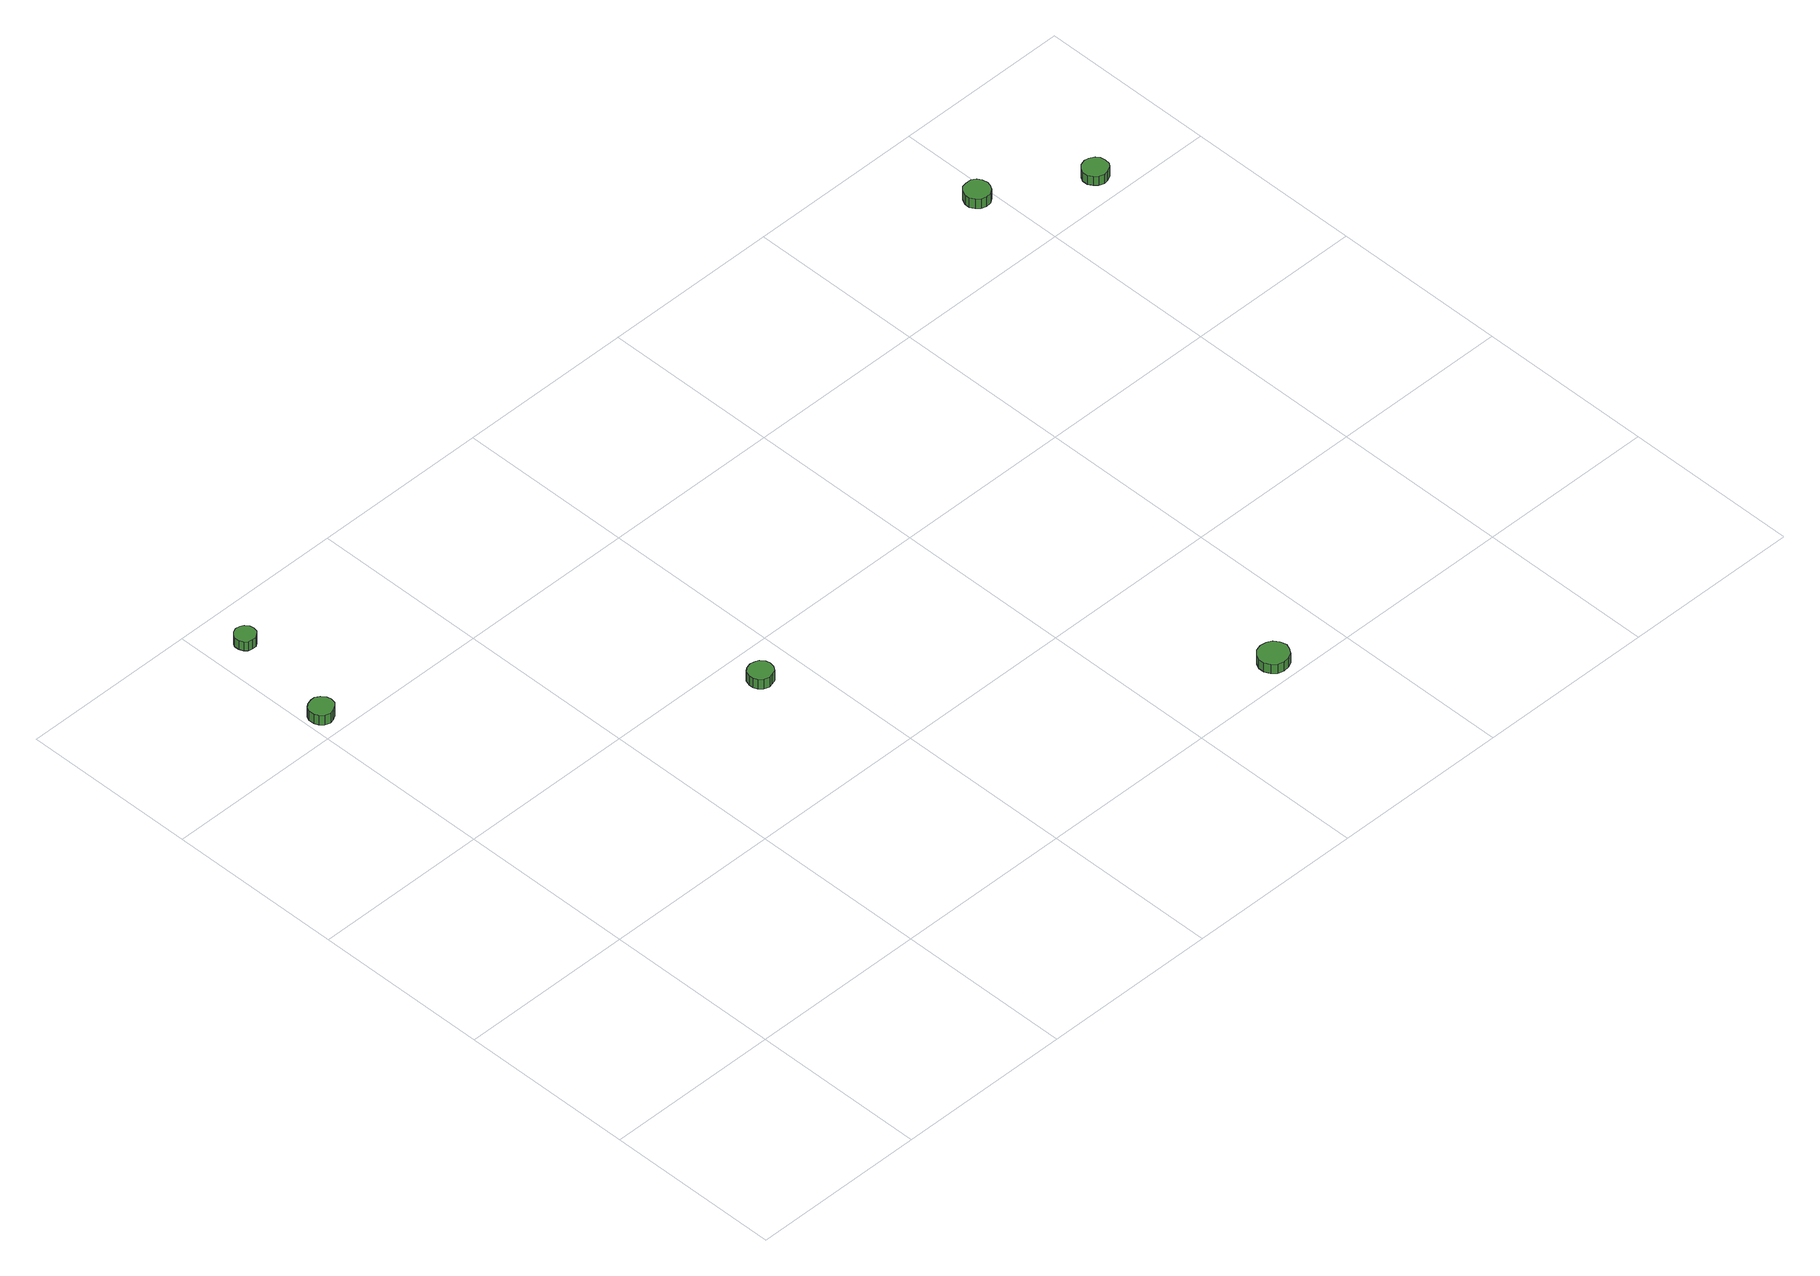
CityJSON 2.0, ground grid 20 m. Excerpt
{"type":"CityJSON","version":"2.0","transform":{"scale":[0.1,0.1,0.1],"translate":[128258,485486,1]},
"CityObjects":{
"tree1":{"type":"SolitaryVegetationObject","attributes":{"function":"something"},"geometry":[{"type":"MultiSurface","lod":"1","boundaries":[[[0,1,2,3,4,5,6,7,8,9,10,11,12,13,14]],[[15,16,17,18,19,20,21,22,23,24,25,26,27,28,29]],[[0,29,28,1]],[[1,28,27,2]],[[2,27,26,3]],[[3,26,25,4]],[[4,25,24,5]],[[5,24,23,6]],[[6,23,22,7]],[[7,22,21,8]],[[8,21,20,9]],[[9,20,19,10]],[[10,19,18,11]],[[11,18,17,12]],[[12,17,16,13]],[[13,16,15,14]],[[14,15,29,0]]]}]},
"tree2":{"type":"SolitaryVegetationObject","attributes":{"function":"something"},"geometry":[{"type":"MultiSurface","lod":"1","boundaries":[[[30,31,32,33,34,35,36,37,38,39,40,41,42,43,44]],[[45,46,47,48,49,50,51,52,53,54,55,56,57,58,59]],[[30,59,58,31]],[[31,58,57,32]],[[32,57,56,33]],[[33,56,55,34]],[[34,55,54,35]],[[35,54,53,36]],[[36,53,52,37]],[[37,52,51,38]],[[38,51,50,39]],[[39,50,49,40]],[[40,49,48,41]],[[41,48,47,42]],[[42,47,46,43]],[[43,46,45,44]],[[44,45,59,30]]]}]},
"tree3":{"type":"SolitaryVegetationObject","attributes":{"function":"something"},"geometry":[{"type":"MultiSurface","lod":"1","boundaries":[[[60,61,62,63,64,65,66,67,68,69,70,71,72,73,74]],[[75,76,77,78,79,80,81,82,83,84,85,86,87,88,89]],[[60,89,88,61]],[[61,88,87,62]],[[62,87,86,63]],[[63,86,85,64]],[[64,85,84,65]],[[65,84,83,66]],[[66,83,82,67]],[[67,82,81,68]],[[68,81,80,69]],[[69,80,79,70]],[[70,79,78,71]],[[71,78,77,72]],[[72,77,76,73]],[[73,76,75,74]],[[74,75,89,60]]]}]},
"tree4":{"type":"SolitaryVegetationObject","attributes":{"function":"something"},"geometry":[{"type":"MultiSurface","lod":"1","boundaries":[[[90,91,92,93,94,95,96,97,98,99,100,101,102,103,104]],[[105,106,107,108,109,110,111,112,113,114,115,116,117,118,119]],[[90,119,118,91]],[[91,118,117,92]],[[92,117,116,93]],[[93,116,115,94]],[[94,115,114,95]],[[95,114,113,96]],[[96,113,112,97]],[[97,112,111,98]],[[98,111,110,99]],[[99,110,109,100]],[[100,109,108,101]],[[101,108,107,102]],[[102,107,106,103]],[[103,106,105,104]],[[104,105,119,90]]]}]},
"tree5":{"type":"SolitaryVegetationObject","attributes":{"function":"something"},"geometry":[{"type":"MultiSurface","lod":"1","boundaries":[[[120,121,122,123,124,125,126,127,128,129,130,131,132,133,134]],[[135,136,137,138,139,140,141,142,143,144,145,146,147,148,149]],[[120,149,148,121]],[[121,148,147,122]],[[122,147,146,123]],[[123,146,145,124]],[[124,145,144,125]],[[125,144,143,126]],[[126,143,142,127]],[[127,142,141,128]],[[128,141,140,129]],[[129,140,139,130]],[[130,139,138,131]],[[131,138,137,132]],[[132,137,136,133]],[[133,136,135,134]],[[134,135,149,120]]]}]},
"tree6":{"type":"SolitaryVegetationObject","attributes":{"function":"something"},"geometry":[{"type":"MultiSurface","lod":"1","boundaries":[[[150,151,152,153,154,155,156,157,158,159,160,161,162,163,164]],[[165,166,167,168,169,170,171,172,173,174,175,176,177,178,179]],[[150,179,178,151]],[[151,178,177,152]],[[152,177,176,153]],[[153,176,175,154]],[[154,175,174,155]],[[155,174,173,156]],[[156,173,172,157]],[[157,172,171,158]],[[158,171,170,159]],[[159,170,169,160]],[[160,169,168,161]],[[161,168,167,162]],[[162,167,166,163]],[[163,166,165,164]],[[164,165,179,150]]]}]}
},
"vertices":[
[33,628,15],[32,633,15],[28,638,15],[23,641,15],[18,641,15],[12,639,15],[8,636,15],[6,631,15],[6,625,15],[8,620,15],[12,616,15],[18,614,15],[23,615,15],[28,618,15],[32,622,15],[32,622,2],[28,618,2],[23,615,2],[18,614,2],[12,616,2],[8,620,2],[6,625,2],[6,631,2],[8,636,2],[12,639,2],[18,641,2],[23,641,2],[28,638,2],[32,633,2],[33,628,2],
[51,752,15],[50,757,15],[47,761,15],[43,763,15],[38,764,15],[33,762,15],[30,759,15],[28,755,15],[28,750,15],[30,745,15],[33,742,15],[38,741,15],[43,741,15],[47,744,15],[50,747,15],[50,747,3],[47,744,3],[43,741,3],[38,741,3],[33,742,3],[30,745,3],[28,750,3],[28,755,3],[30,759,3],[33,762,3],[38,764,3],[43,763,3],[47,761,3],[50,757,3],[51,752,3],
[364,356,23],[363,361,23],[359,366,23],[354,368,23],[349,369,23],[343,367,23],[339,364,23],[337,358,23],[337,353,23],[339,348,23],[343,344,23],[349,342,23],[354,343,23],[359,345,23],[363,350,23],[363,350,10],[359,345,10],[354,343,10],[349,342,10],[343,344,10],[339,348,10],[337,353,10],[337,358,10],[339,364,10],[343,367,10],[349,369,10],[354,368,10],[359,366,10],[363,361,10],[364,356,10],
[743,26,14],[741,33,14],[737,39,14],[731,42,14],[724,43,14],[717,41,14],[712,36,14],[709,30,14],[709,23,14],[712,17,14],[717,12,14],[724,10,14],[731,11,14],[737,14,14],[741,20,14],[741,20,2],[737,14,2],[731,11,2],[724,10,2],[717,12,2],[712,17,2],[709,23,2],[709,30,2],[712,36,2],[717,41,2],[724,43,2],[731,42,2],[737,39,2],[741,33,2],[743,26,2],
[998,690,16],[997,696,16],[994,701,16],[989,704,16],[983,704,16],[977,703,16],[973,699,16],[970,693,16],[970,687,16],[973,682,16],[977,678,16],[983,676,16],[989,677,16],[994,680,16],[997,685,16],[997,685,3],[994,680,3],[989,677,3],[983,676,3],[977,678,3],[973,682,3],[970,687,3],[970,693,3],[973,699,3],[977,703,3],[983,704,3],[989,704,3],[994,701,3],[997,696,3],[998,690,3],
[1102,632,15],[1101,638,15],[1098,642,15],[1092,645,15],[1087,646,15],[1081,644,15],[1077,640,15],[1074,635,15],[1074,629,15],[1077,624,15],[1081,620,15],[1087,618,15],[1092,619,15],[1098,622,15],[1101,626,15],[1101,626,3],[1098,622,3],[1092,619,3],[1087,618,3],[1081,620,3],[1077,624,3],[1074,629,3],[1074,635,3],[1077,640,3],[1081,644,3],[1087,646,3],[1092,645,3],[1098,642,3],[1101,638,3],[1102,632,3]
]}
